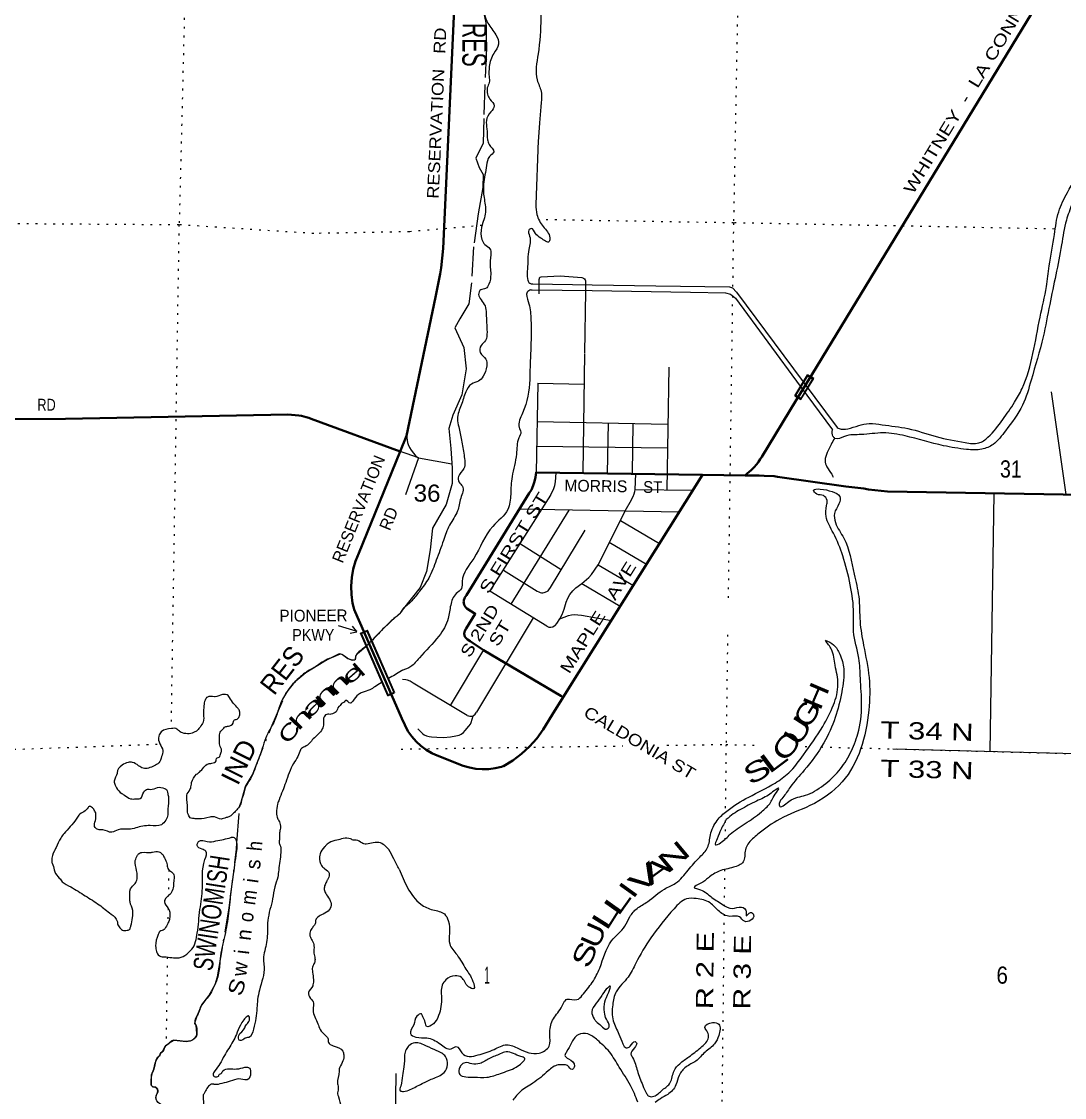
# Model space of a CAD drawing. Header units: feet. Extents: x -493433 to -244333, y 184684 to 373072.
# Drawn here: x -371432 to -360811, y 324487 to 335440 of the extents above; entities that cross this region are included whole.
import ezdxf
from ezdxf.enums import TextEntityAlignment as Align

# ---------------------------------------------------------------- set-up
doc = ezdxf.new("R2010")
doc.units = ezdxf.units.FT
doc.header["$LTSCALE"] = 60
doc.linetypes.add('DOT_DASHED', pattern=[7.7, 5, -1.2, 0.3, -1.2])
doc.linetypes.add('DOTTED', pattern=[1.5, 0.3, -1.2])
for name, color, linetype, lineweight in [('26', 7, 'Continuous', 40), ('27', 7, 'Continuous', 13), ('29', 7, 'Continuous', 25), ('39', 7, 'Continuous', 13), ('4', 7, 'Continuous', 13), ('41', 7, 'Continuous', 13), ('44', 7, 'DOT_DASHED', 13), ('6', 7, 'DOTTED', 25), ('61', 7, 'Continuous', 13), ('7', 7, 'DOTTED', 13)]:
    doc.layers.add(name, color=color, linetype=linetype, lineweight=lineweight)

msp = doc.modelspace()

# ---------------------------------------------------------------- linework, layer by layer
at = {"layer": '26'}
for p, q in [((-367577.75, 331063.73), (-367513.45, 331221.91)), ((-364062.9, 330820.04), (-364497.25, 330826.35)), ((-367560.96, 328343.86), (-367946.24, 329229.67))]:
    msp.add_line(p, q, dxfattribs=at)
at = {"layer": '26', "lineweight": 13}
msp.add_line((-367947.29, 329229.21), (-367946.24, 329229.67), dxfattribs=at)
at = {"layer": '26'}
for points in [[(-363526.9, 331611.9), (-363381.09, 331851.52), (-360749, 336177.13), (-360722.04, 336222.6), (-360623.45, 336416.57), (-360545.68, 336619.78), (-360478, 336837.95), (-360449.27, 336929.66), (-360416.27, 337029.75), (-360372.99, 337125.85), (-360319.91, 337216.89), (-360301.36, 337244.19), (-360133.88, 337493.2), (-360091.84, 337574.11), (-360058.49, 337658.97), (-360034.2, 337746.85), (-360019.22, 337836.79), (-360013.72, 337927.8), (-360013.7, 337932.02), (-359996, 338649.95), (-359968.82, 341329.88)], [(-367513.45, 331221.91), (-367215, 332633.95), (-367170, 332870.95), (-367158.37, 332932.02), (-367136.97, 333129.54), (-367013.65, 335864.84), (-367013.9, 335980.85), (-367026.28, 336096.2), (-367050.64, 336209.62), (-367086.73, 336319.87), (-367123.39, 336404.19), (-367418.94, 336947.23)], [(-364062.9, 330820.04), (-364038, 330841.83), (-364024.07, 330854.01), (-363999.14, 330875.83), (-363974.71, 330900.89), (-363943.88, 330935.47), (-363927.12, 330958.77), (-363909.09, 330983.84), (-363893.9, 331008.77), (-363543.27, 331584.99), (-363526.9, 331611.9)], [(-367577.75, 331063.73), (-368482.8, 331396.92), (-368507.68, 331406.08), (-368532.8, 331413.17), (-368556.54, 331419.88), (-368581.71, 331426.99), (-368606.54, 331429.2), (-368721.82, 331439.44), (-370985.45, 331395.82), (-371778.73, 331390.57)], [(-367946.24, 329229.67), (-368033.89, 329431.2), (-368044.75, 329456.19), (-368050.71, 329481.2), (-368060.09, 329520.56), (-368072.3, 329606.26), (-368075.48, 329692.76), (-368069.61, 329779.12), (-368054.73, 329864.4), (-368031.03, 329947.65), (-367998.75, 330027.97), (-367577.75, 331063.73)], [(-365915.07, 328561.24), (-365939.29, 328575.58), (-366727, 329041.95), (-366864.47, 329131.9), (-366889.39, 329148.34), (-366913.88, 329173.4), (-366914.67, 329174.68), (-366917.94, 329181.43), (-366920.48, 329188.48), (-366922.28, 329195.75), (-366923.3, 329203.18), (-366923.54, 329210.67), (-366923.45, 329211.94), (-366917.99, 329236.9), (-366902.74, 329261.94), (-366812, 329410.95), (-366897.06, 329465.42), (-366903.62, 329470.9), (-366909.57, 329477.03), (-366914.85, 329483.74), (-366919.4, 329490.98), (-366923.16, 329498.64), (-366926.11, 329506.66), (-366928.2, 329514.95), (-366929.41, 329523.41), (-366929.73, 329531.94), (-366929.16, 329540.47), (-366927.7, 329548.89), (-366927.23, 329550.55), (-366916.32, 329575.61), (-366900.92, 329600.55), (-366260.95, 330637.3), (-366240.39, 330673.99), (-366222.35, 330715.52), (-366208.74, 330758.7), (-366199.73, 330803.07), (-366192, 330850.95), (-364497.25, 330826.35)], [(-365915.07, 328561.24), (-364514.47, 330798.84), (-364497.25, 330826.35)], [(-356275.34, 330643.49), (-356344.08, 330591.56), (-356423.92, 330559.19), (-356509.42, 330548.58), (-358834, 330590.95), (-362613.08, 330657.4), (-362806.55, 330676.65), (-362856, 330684.95), (-363038, 330706.95), (-363733.86, 330805.97), (-363769.29, 330810.65), (-363869.96, 330816.74), (-363919, 330817.95), (-364062.9, 330820.04)], [(-367560.96, 328343.86), (-367497.15, 328216.37), (-367458.54, 328161.79), (-367414.44, 328111.55), (-367365.33, 328066.19), (-367311.74, 328026.21), (-367254.27, 327992.06), (-367216.99, 327973.98), (-366934.27, 327863.31), (-366871.07, 327844.83), (-366806.29, 327833.05), (-366740.63, 327828.11), (-366674.82, 327830.06), (-366609.57, 327838.88), (-366545.59, 327854.47), (-366527.66, 327860.14), (-366525.07, 327861.49), (-366429.52, 327917.88), (-366340.39, 327983.94), (-366258.65, 328058.96), (-366185.2, 328142.11), (-366120.85, 328232.48), (-366027.66, 328381.36), (-365915.07, 328561.24)]]:
    msp.add_lwpolyline(points, dxfattribs=at)
at = {"layer": '27'}
for p, q in [((-368014.9, 329230.53), (-368205.19, 329287.22)), ((-368016.74, 329231.9), (-368061.08, 329285.18)), ((-368086.36, 329212.61), (-368016.04, 329228.24))]:
    msp.add_line(p, q, dxfattribs=at)
at = {"layer": '29'}
for p, q in [((-366161, 332668.95), (-366161, 332814.95)), ((-365698.47, 332059.93), (-365715, 330847.95)), ((-364841, 331921.95), (-364861, 330673.95)), ((-366176, 331759.95), (-366192, 330850.95)), ((-366174, 331757.72), (-365704, 331747.95)), ((-360948, 331668.95), (-360796.99, 330626.95)), ((-366182, 331367.82), (-364853, 331342.95)), ((-365458, 331353.95), (-365467, 330839.95)), ((-365208, 331347.95), (-365215, 330838.95)), ((-366188, 331116.95), (-364854, 331100.95)), ((-367516.44, 331041.16), (-367577.75, 331063.73)), ((-367390, 330999.95), (-367516.44, 331041.16)), ((-367390, 330999.95), (-367523.38, 330620.45)), ((-365182, 330676.95), (-365175.88, 330834.14)), ((-365182, 330676.95), (-364595.01, 330668.96)), ((-366044.5, 330618.63), (-366663.21, 329643.08)), ((-361530.06, 330637.01), (-361570.88, 328007.95)), ((-366444.68, 329507.98), (-365854, 330466.95)), ((-364737.98, 330444.2), (-366361, 330475.95)), ((-365333, 330361.95), (-364936, 330124.95)), ((-365446.52, 330139.07), (-365068, 329914.95)), ((-366352.56, 330122.55), (-365935.06, 329861.86)), ((-366525.57, 329855.04), (-366180.08, 329639.62)), ((-365560, 329907.95), (-365201, 329699.95)), ((-365725.18, 329720.65), (-365334.79, 329487.62)), ((-366081.34, 329283.4), (-366661.64, 329641.91)), ((-366223.56, 329368.69), (-366797.3, 328409.53)), ((-366728, 329042.95), (-367066.86, 328478.86)), ((-366892.74, 328375.39), (-367442.29, 328705.13)), ((-360227, 327972.95), (-362558, 328033.95))]:
    msp.add_line(p, q, dxfattribs=at)
for points in [[(-366161, 332814.95), (-366159.02, 332824.08), (-366155.98, 332832.08), (-366149.08, 332838.45), (-366140.02, 332842.33)], [(-366140.02, 332842.33), (-365946, 332850.95), (-365724.93, 332833.42)], [(-365724.93, 332833.42), (-365710.29, 332827.95), (-365699.51, 332819.92), (-365692.06, 332809.7), (-365688.4, 332798.94)], [(-365688.4, 332798.94), (-365689.87, 332690.91), (-365698.38, 332066.97)], [(-367512.69, 331225.5), (-367502.71, 331156.21), (-367495.84, 331134.35)], [(-367495.84, 331134.35), (-367481.71, 331103.13), (-367464.03, 331075.49), (-367416.45, 331015.48), (-367390, 330999.95), (-367050, 330937.95)], [(-366044.5, 330618.63), (-366026.94, 330649.47), (-366012.57, 330684.86), (-366001.52, 330718.03), (-365993.78, 330754.52), (-365987.15, 330846.31)], [(-365223.18, 330568.49), (-365204.9, 330603.85), (-365193.57, 330631.78), (-365186.66, 330655.27), (-365182, 330676.95)], [(-365223.18, 330568.49), (-365287, 330454.95), (-365560, 329907.95)], [(-366062, 329653.95), (-366047, 329677.95), (-365694, 330260.95)], [(-365725.18, 329720.65), (-365655.54, 329780.85), (-365626.81, 329810.71), (-365560, 329907.95)], [(-365952, 329359.95), (-365927.45, 329403.75), (-365906.44, 329456.83), (-365885.44, 329528.71), (-365868.86, 329569.63), (-365847.86, 329607.23), (-365818.02, 329644.83), (-365787.07, 329674.69), (-365725.18, 329720.65)], [(-366180.08, 329639.62), (-366165.64, 329633.21), (-366150.72, 329627.69), (-366136.35, 329625.47), (-366123.09, 329625.47), (-366109.27, 329627.69), (-366082.19, 329638.74), (-366070.03, 329645.93), (-366062, 329653.95)], [(-365952, 329359.95), (-365863.34, 329394.9), (-365832.39, 329401.54), (-365801.44, 329403.75), (-365768.28, 329401.54), (-365730.7, 329396.01), (-365425.64, 329344.03)], [(-366081.34, 329283.4), (-366062.29, 329275.47), (-366042.4, 329274.37), (-366021.4, 329278.79), (-366007.03, 329287.64), (-365997.08, 329293.16), (-365981.6, 329311.96), (-365952, 329359.95)], [(-367442.29, 328705.13), (-367475.11, 328723.94), (-367500.54, 328733.89), (-367518.22, 328737.21), (-367554.14, 328740.53)], [(-366833.49, 328370.63), (-366813.32, 328390.25), (-366797.3, 328409.53)], [(-367397, 328240.95), (-367345.25, 328188.16), (-367331.7, 328177.94), (-367308.49, 328167.98), (-367280.3, 328160.24), (-367256.82, 328157.19), (-367202.93, 328153.61), (-367134.13, 328152.77), (-367065.32, 328157.48), (-367008.13, 328167.15), (-366976.63, 328175.99), (-366955.08, 328187.05), (-366932.97, 328202.53), (-366914.18, 328222.44), (-366876.6, 328266.12), (-366860.02, 328288.24), (-366852.28, 328305.38), (-366833.49, 328370.63)], [(-366892.74, 328375.39), (-366878.53, 328370.9), (-366860.02, 328368.42)], [(-366892.74, 328375.39), (-366865.27, 328369.24), (-366845.37, 328368.69), (-366833.49, 328370.63)]]:
    msp.add_lwpolyline(points, dxfattribs=at)
at = {"layer": '39'}
for p, q in [((-366170.66, 334228.17), (-366195.78, 333577.06)), ((-366223.88, 332769.4), (-365622.62, 332758.17)), ((-365622.62, 332758.17), (-364971.98, 332749.23)), ((-366247, 332709.95), (-366230.41, 332709.7)), ((-366230.41, 332709.7), (-365621.57, 332700.49)), ((-365621.57, 332700.49), (-364618.99, 332685.33)), ((-363473.56, 331773.53), (-363127, 331307.95)), ((-363501.57, 331729), (-363174, 331283.95)), ((-363174.66, 330658.9), (-363175, 330657.95))]:
    msp.add_line(p, q, dxfattribs=at)
for points in [[(-364971.97, 332749.23), (-364224, 332738.95), (-364192, 332729.95), (-364152, 332684.95), (-363473.56, 331773.53)], [(-364618.99, 332685.33), (-364263, 332679.95), (-364213, 332665.95), (-364195.45, 332652.11)], [(-364195.45, 332652.11), (-364161, 332624.95), (-363501.57, 331729)]]:
    msp.add_lwpolyline(points, dxfattribs=at)
for points in [[(-367237.18, 347961.73), (-367065, 347733.95), (-366907, 347478.95), (-366831, 347188.95), (-366805, 346775.95), (-366748, 346567.95), (-366675, 346337.95), (-366629, 346110.95), (-366547, 345812.95), (-366518, 345676.95), (-366484, 345601.95), (-366491, 345472.95), (-366460, 345322.95), (-366407, 345208.95), (-366400, 345099.95), (-366415, 344961.95), (-366449, 344844.95), (-366452, 344711.95), (-366525, 344491.95), (-366734, 344000.95), (-366747, 343929.95), (-366865, 343772.95), (-367004, 343434.95), (-367090, 343093.95), (-367129, 342788.95), (-367111, 342614.95), (-367062, 342444.95), (-367092, 342252.95), (-367069, 342061.95), (-367012, 341913.95), (-367040, 341733.95), (-367003, 341559.95), (-367036, 341357.95), (-367040, 341157.95), (-367026, 340892.95), (-366998, 340671.95), (-366891, 340389.95), (-366703, 339944.95), (-366478, 339380.95), (-366378, 339019.95), (-366255, 338568.95), (-366144, 338278.95), (-366080, 338000.95), (-366034, 337701.95), (-365998, 337466.95), (-365946, 337396.95), (-365876, 337379.95), (-365815, 337343.95), (-365822, 337288.95), (-365930, 337236.95), (-366031, 337199.95), (-366072, 337127.95), (-366055, 336969.95), (-366035, 336776.95), (-365989, 336681.95), (-365979, 336533.95), (-366007, 336341.95), (-366053, 336168.95), (-366101, 335960.95), (-366086, 335891.95), (-365999, 335892.95), (-365891, 335936.95), (-365784, 335959.95), (-365748, 335928.95), (-365797, 335884.95), (-365851, 335864.95), (-365783, 335831.95), (-365710, 335863.95), (-365643, 335868.95), (-365700, 335794.95), (-365808, 335759.95), (-365907, 335762.95), (-365983, 335807.95), (-366068, 335802.95), (-366128, 335689.95), (-366144, 335475.95), (-366172, 335109.95), (-366181, 334844.95), (-366141, 334728.95), (-366143, 334583.95), (-366156, 334417.95), (-366170.66, 334228.17)], [(-367368.06, 340115.55), (-367270, 339840.95), (-367204, 339540.95), (-367179, 339421.95), (-367134, 339333.95), (-367129, 339194.95), (-367056, 339011.95), (-367005, 338772.95), (-366942, 338605.95), (-366871, 338481.95), (-366885, 338409.95), (-366854, 338348.95), (-366818, 338260.95), (-366805, 338147.95), (-366766, 337930.95), (-366763, 337839.95), (-366710, 337695.95), (-366668, 337476.95), (-366648, 337179.95), (-366599, 337029.95), (-366586, 336852.95), (-366644, 336711.95), (-366684, 336570.95), (-366658, 336394.95), (-366671, 336305.95), (-366693, 336239.95), (-366642, 336129.95), (-366649, 336046.95), (-366700, 335915.95), (-366724, 335768.95), (-366734, 335606.95), (-366683, 335423.95), (-366601, 335303.95), (-366574, 335210.95), (-366623, 335115.95), (-366669, 334980.95), (-366670, 334877.95), (-366670, 334819.95), (-366689, 334764.95), (-366686, 334701.95), (-366662, 334649.95), (-366618, 334581.95), (-366653, 334519.95), (-366698, 334433.95), (-366693, 334346.95), (-366686, 334236.95), (-366670, 334188.95), (-366624, 334114.95), (-366667, 334064.95), (-366696, 333975.95), (-366727, 333784.95), (-366722, 333648.95), (-366707, 333498.95), (-366747, 333345.95), (-366744, 333219.95), (-366714, 333169.95), (-366664, 333126.95), (-366659, 333010.95), (-366654, 332867.95), (-366673, 332764.95), (-366706, 332722.95), (-366755, 332708.95), (-366778, 332662.95), (-366752, 332605.95), (-366712, 332544.95), (-366701, 332467.95), (-366692, 332278.95), (-366707, 332192.95), (-366752, 332141.95), (-366761, 332069.95), (-366705, 332003.95), (-366695, 331933.95), (-366731, 331828.95), (-366778, 331778.95), (-366851, 331748.95), (-366908, 331668.95), (-366954, 331533.95), (-366994, 331395.95), (-366980, 331314.95), (-366951, 331177.95), (-366926, 331025.95), (-366928, 330889.95), (-366983, 330807.95), (-366978, 330752.95), (-366942, 330709.95), (-366959, 330588.95), (-366992, 330457.95), (-367073, 330312.95), (-367135, 330157.95), (-367208, 329955.95), (-367286, 329774.95), (-367378, 329640.95), (-367458, 329543.95), (-367542.44, 329466.79)], [(-363127, 331307.95), (-363105, 331295.95), (-363018, 331294.95), (-362799, 331348.95), (-362668, 331335.95), (-362405, 331296.95), (-362117, 331214.95), (-361822, 331153.95), (-361685, 331149.95), (-361591, 331207.95), (-361440, 331388.95), (-361319, 331563.95), (-361243, 331703.95), (-361060, 332430.95), (-360994, 332741.95), (-360966, 332951.95), (-360914, 333272.95), (-360870, 333502.95), (-360781, 333699.95), (-360627, 333959.95), (-360506, 334154.95), (-360425, 334331.95), (-360401, 334565.95), (-360404, 334887.95), (-360410, 335113.95), (-360372, 335267.95), (-360270, 335341.95), (-360063, 335401.95), (-359889, 335395.95), (-359780, 335366.95), (-359702, 335293.95)], [(-359702, 335293.95), (-359829, 335340.95), (-360017, 335352.95), (-360183, 335315.95), (-360300, 335209.95), (-360335, 335090.95), (-360351, 334898.95), (-360333, 334664.95), (-360348, 334389.95), (-360424, 334201.95), (-360603, 333884.95), (-360734, 333583.95), (-360792, 333416.95), (-360841, 333166.95), (-360962, 332558.95), (-361029, 332229.95), (-361151, 331789.95), (-361238, 331533.95), (-361411, 331274.95), (-361539, 331134.95), (-361653, 331086.95), (-361809, 331084.95), (-362043, 331121.95), (-362434, 331221.95), (-362657, 331252.95), (-362881, 331234.95), (-363053, 331215.95), (-363149, 331196.95), (-363169, 331217.95), (-363174, 331283.95)], [(-366195.78, 333577.06), (-366183, 333475.95), (-366120, 333351.95), (-366052, 333237.95), (-366059, 333199.95), (-366143, 333234.95), (-366199, 333283.95), (-366243, 333332.95), (-366266, 333316.95), (-366258, 333255.95), (-366266, 333120.95), (-366280, 332920.95), (-366279, 332820.95), (-366257, 332776.95), (-366223.88, 332769.4)], [(-366247, 332709.95), (-366282, 332683.95), (-366273, 332588.95), (-366245, 332421.95), (-366244.54, 332400)], [(-366244.54, 332399.96), (-366242, 332277.95), (-366252, 331982.95), (-366256.55, 331812.88)], [(-366256.55, 331812.88), (-366257, 331795.95), (-366330, 331454.95), (-366364, 331306.95), (-366348, 331260.95), (-366367, 331201.95), (-366392, 331036.95), (-366437, 330806.95), (-366451, 330626.95), (-366479, 330472.95), (-366634, 330300.95), (-366827, 329974.95), (-366945, 329739.95), (-366953, 329667.95), (-367006, 329615.95), (-367062, 329499.95), (-367088, 329362.95), (-367182, 329183.95), (-367381, 328960.95), (-367469, 328872.95), (-367554.7, 328834.38)], [(-363154, 331195.95), (-363188, 331134.95), (-363227, 331053.95), (-363250, 330971.95), (-363230, 330906.95), (-363182, 330830.95), (-363167.76, 330802.07)], [(-363247, 329142.95), (-363162, 329093.95), (-363099, 328999.95), (-363059, 328851.95), (-363080, 328615.95), (-363145, 328354.95), (-363263, 328095.95), (-363462, 327817.95), (-363605, 327645.95), (-363679, 327540.95), (-363716, 327478.95), (-363714, 327454.95), (-363618, 327499.95), (-363448, 327562.95), (-363265, 327666.95), (-363108, 327812.95), (-362993, 327991.95), (-362916, 328188.95), (-362877, 328485.95), (-362890, 328754.95), (-362905, 328957.95), (-362959, 329230.95), (-362959, 329414.95), (-362993, 329704.95), (-363069, 330000.95), (-363164, 330231.95), (-363239, 330402.95), (-363234, 330511.95), (-363229, 330564.95), (-363267, 330613.95), (-363332, 330628.95), (-363366, 330668.95), (-363299, 330680.95), (-363178, 330654.95), (-363098, 330605.95), (-363108, 330530.95), (-363154, 330432.95), (-363143, 330338.95), (-363059, 330180.95), (-362953, 329813.95), (-362907, 329586.95), (-362893, 329333.95), (-362857, 329088.95), (-362801, 328760.95), (-362805, 328430.95), (-362887, 328032.95), (-363074, 327700.95), (-363404, 327457.95), (-363711, 327320.95), (-363935, 327165.95), (-364035, 327065.95), (-364060, 327008.95), (-364083, 326885.95), (-364183, 326829.95), (-364327, 326790.95), (-364437, 326723.95), (-364520, 326663.95), (-364581, 326625.95), (-364519, 326600.95), (-364414, 326532.95), (-364298, 326454.95), (-364193, 326411.95), (-364102, 326424.95), (-364052, 326375.95), (-364052, 326335.95), (-364009, 326369.95), (-363977, 326344.95), (-364006, 326290.95), (-364071, 326280.95), (-364121, 326325.95), (-364218, 326330.95), (-364325, 326378.95), (-364421, 326468.95), (-364562, 326511.95), (-364659, 326508.95), (-364787, 326408.95), (-365023, 326111.95), (-365177, 325852.95), (-365255, 325711.95), (-365376, 325563.95), (-365412, 325428.95), (-365407, 325268.95), (-365348, 325130.95), (-365308, 325032.95), (-365276, 324991.95), (-365233, 325009.95), (-365184, 325055.95), (-365170, 325043.95), (-365191, 324991.95), (-365226, 324928.95), (-365210, 324894.95), (-365161, 324758.95), (-365106, 324609.95), (-365068, 324528.95), (-365042, 324498.95), (-364994, 324499.95), (-364906, 324565.95)], [(-367542.44, 329466.79), (-367550.71, 329452.7), (-367568.39, 329425.91), (-367588.29, 329403.44), (-367625.52, 329374.34), (-367735.63, 329272.86), (-367859.22, 329142.63)], [(-367925.69, 329078.11), (-368016.49, 329001.18), (-368031.49, 328973.39), (-368034.38, 328945.23), (-368074.82, 328942.47), (-368114.71, 328957.85), (-368190.01, 329002.61), (-368245.26, 328978.12), (-368298.43, 328955.58), (-368436.19, 328873.14), (-368450.62, 328863.5), (-368501.9, 328836.87), (-368592.73, 328771.11), (-368707.49, 328649.59), (-368734.96, 328610.09), (-368805.99, 328467.02), (-368846.04, 328347.18), (-368884.9, 328265.66), (-368945.03, 328148.47), (-368980.74, 328038.58), (-369044.7, 327862.99), (-369077.64, 327777.24), (-369130.98, 327684.06), (-369145.78, 327662.33), (-369175.24, 327558.31), (-369181.73, 327544.38), (-369199.99, 327476.34), (-369223.41, 327436.7), (-369256.4, 327397.43)], [(-367586.05, 326810.08), (-367500, 326621.95), (-367366, 326454.95), (-367243, 326396.95), (-367126, 326354.95), (-367086, 326287.95), (-367075, 326154.95), (-367072, 326049.95), (-366997, 325937.95), (-366907, 325794.95), (-366835, 325668.95), (-366826, 325595.95), (-366880, 325614.95), (-366952, 325708.95), (-367015, 325726.95), (-367112, 325683.95), (-367147, 325631.95), (-367155, 325483.95), (-367193, 325301.95), (-367238, 325237.95), (-367307, 325209.95), (-367321, 325250.95), (-367346, 325307.95), (-367360, 325337.95), (-367405, 325314.95), (-367438, 325225.95), (-367471, 325136.95), (-367417, 325101.95), (-367304, 325092.95), (-367169, 325032.95), (-367056, 324982.95), (-367005, 325004.95), (-366949, 324941.95), (-366873, 324904.95), (-366782, 324919.95), (-366619, 324976.95), (-366491, 325023.95), (-366370, 324984.95), (-366162, 324937.95), (-366059, 325009.95), (-366053, 325132.95), (-366024, 325272.95), (-365938, 325400.95), (-365874, 325487.95), (-365777, 325482.95), (-365722, 325526.95), (-365620, 325658.95), (-365544, 325803.95), (-365424, 326081.95), (-365289, 326229.95), (-365237, 326326.95), (-365164, 326410.95), (-365058, 326478.95), (-364885, 326608.95), (-364771, 326667.95), (-364644, 326801.95), (-364524, 326934.95), (-364446, 327030.95), (-364416, 327159.95), (-364348, 327306.95), (-364250, 327402.95), (-364026, 327544.95), (-363758, 327687.95), (-363618, 327791.95), (-363470, 327973.95), (-363273, 328263.95), (-363164, 328482.95), (-363118, 328692.95), (-363146, 328886.95), (-363185, 329048.95), (-363247, 329138.95)], [(-367552.84, 328835.59), (-367563.75, 328828.61), (-367694.98, 328753.56)], [(-367771.23, 328706.64), (-367833.09, 328668.41), (-367886.58, 328635.79), (-367962.05, 328609.91), (-368001.04, 328588.94), (-368059.68, 328520.15), (-368082.49, 328500.69), (-368134.08, 328528.55), (-368146.75, 328510.79), (-368173.4, 328497.5), (-368188.2, 328475.77), (-368200.6, 328466.07), (-368228.44, 328414.47), (-368277.64, 328389.78), (-368283.75, 328387.96), (-368324.14, 328387.21), (-368355.63, 328347.84), (-368355.37, 328291.32), (-368369.09, 328239.27), (-368461.06, 328137.23), (-368546.19, 328058.12), (-368589.73, 328028.77), (-368591.07, 328025.44)], [(-369256.4, 327397.43), (-369273.61, 327379.76), (-369312.92, 327348.71), (-369347.63, 327335.67), (-369400.55, 327321.2), (-369468.47, 327343.53), (-369514.96, 327340.96), (-369628.55, 327322.34), (-369674.85, 327325.82), (-369705.03, 327328.79), (-369732.2, 327363.96), (-369742.61, 327418.78), (-369742.36, 327426.84), (-369748.55, 327552.18), (-369743.71, 327578.27), (-369709.64, 327635.72), (-369704.73, 327663.82), (-369699.82, 327691.92), (-369648.75, 327777.1), (-369619.77, 327800.41), (-369528.38, 327884.31), (-369493.91, 327889.28), (-369450.76, 327914.15), (-369446.04, 327936.21), (-369413.04, 327959.38), (-369406.23, 327983.39), (-369395.03, 328019.37), (-369413.56, 328072.43), (-369414.64, 328102.74), (-369414.39, 328110.81), (-369416.73, 328165.37), (-369401, 328217.36), (-369386.38, 328233.04), (-369357.28, 328260.38), (-369324.77, 328267.43), (-369277.4, 328298.23), (-369268.46, 328326.2), (-369237.78, 328339.36), (-369216.7, 328433.56), (-369226.4, 328445.97), (-369313.75, 328557.72), (-369327.24, 328578.33), (-369385.45, 328588.24), (-369460.8, 328566.4), (-369466.84, 328566.59), (-369539.61, 328562.84), (-369562.72, 328533.29), (-369574.62, 328475.13), (-369579.33, 328388.49), (-369581.83, 328307.83), (-369613.63, 328258.38), (-369638.83, 328226.88), (-369665.59, 328209.56), (-369724.76, 328189.22), (-369742.9, 328189.8), (-369807.03, 328203.94), (-369840.56, 328229.21), (-369850.39, 328237.6), (-369904.7, 328243.34), (-370008.64, 328210.29), (-370034.28, 328164.68), (-370024.56, 328087.68), (-369992.41, 328018.04), (-370006.38, 327957.93)], [(-370006.38, 327957.93), (-370034.65, 327892.21), (-370081.96, 327863.43), (-370193.72, 327838.7), (-370239.34, 327864.36), (-370302.85, 327898.66), (-370345.25, 327897.98), (-370408.69, 327869.71), (-370459.52, 327792.6), (-370459.7, 327786.55), (-370488.35, 327708.74), (-370477.57, 327666.01), (-370464.28, 327639.35), (-370411.59, 327581.17), (-370383.87, 327564.15), (-370322.43, 327527.91), (-370265.98, 327526.12), (-370223.45, 327530.84), (-370187.12, 327596.29), (-370147.87, 327625.33), (-370117.69, 327622.36), (-370048.47, 327642.38), (-369976.07, 327634.04), (-369956.29, 327621.31), (-369944.94, 327596.73), (-369943.3, 327584.57), (-369934.66, 327537.87), (-369942.19, 327425.08), (-369942.05, 327364.53), (-369963.91, 327310.73), (-370007.74, 327263.67), (-370123.04, 327255.19), (-370269.07, 327231.55), (-370340.13, 327217.64), (-370449.24, 327213.01), (-370512.62, 327186.75), (-370602.65, 327211.8), (-370630.88, 327212.68), (-370668.93, 327221.97), (-370690.1, 327254.92), (-370675.89, 327323.1), (-370675.44, 327337.21), (-370674.32, 327373.51), (-370691.28, 327412.39), (-370718.56, 327443.53), (-370744.58, 327450.4), (-370753.02, 327438.56), (-370848.26, 327360.83), (-370875.72, 327321.33), (-370999.36, 327173.86), (-371033.06, 327128.49), (-371080.47, 327031.09), (-371097.67, 326997.32), (-371124.99, 326897.27), (-371115.97, 326862.67), (-371112.12, 326856.5), (-371094.16, 326785.28), (-371047.71, 326721.26), (-371016.58, 326683.94), (-370931.45, 326630.8), (-370782.94, 326539.32), (-370640.47, 326448.04), (-370520.31, 326353.43), (-370457.92, 326282.83), (-370450.99, 326246.29), (-370437.56, 326223.66), (-370404.29, 326190.33), (-370355.91, 326188.79), (-370327.17, 326204.04), (-370322.58, 326222.06), (-370318.17, 326234.02), (-370301.43, 326318.26), (-370299.18, 326390.85), (-370326.74, 326478.52), (-370327.5, 326518.9), (-370322.67, 326609.57), (-370276.5, 326666.65), (-370263.78, 326686.43), (-370253.96, 326742.63), (-370260.34, 326797.33), (-370273.34, 326898.66), (-370249.41, 326954.42), (-370240.97, 326966.26), (-370206.2, 326981.3), (-370111.32, 326982.35), (-370099.15, 326983.98), (-370032.45, 326987.93), (-370002.76, 326968.83), (-369975.85, 326925.6), (-369951.39, 326868.31), (-369942.81, 326819.6), (-369927.32, 326798.93), (-369885.98, 326765.34), (-369876.64, 326740.82), (-369882.24, 326690.54), (-369888.4, 326622.11), (-369910.44, 326562.25)], [(-368591.07, 328025.44), (-368617.96, 327958.51), (-368662.55, 327887.26), (-368741.2, 327693.96), (-368809.2, 327518.49), (-368824.68, 327474.58), (-368835.56, 327384.1), (-368825.16, 327329.27), (-368806.06, 327294.36), (-368795.78, 327235.51), (-368796.03, 327227.44), (-368805.53, 327181.31), (-368805.77, 327108.66), (-368808.79, 327076.47), (-368795.67, 327043.76), (-368791.57, 326981.06), (-368813.21, 326804.14), (-368823.58, 326729.78), (-368852.93, 326629.79), (-368874.82, 326509.38), (-368924.04, 326288.93), (-368926.92, 326196.18), (-368944.4, 326023.15), (-368965.17, 325939.04), (-368965.84, 325852.27), (-368962.81, 325819.88), (-369008.56, 325581.15), (-369027.76, 325482.86), (-369034.36, 325400.32), (-369045.74, 325293.71), (-369069.34, 325183.45), (-369118.4, 325098.2), (-369142.71, 325094.94), (-369193.99, 325068.3), (-369214.15, 325068.94), (-369223.61, 325089.42), (-369220.71, 325117.58), (-369157.73, 325196.32), (-369153.26, 325210.31), (-369123.79, 325249.75), (-369112.02, 325303.87), (-369121.66, 325318.31), (-369133.94, 325312.64), (-369169.34, 325277.42), (-369203.35, 325221.98), (-369244.6, 325128.43), (-369279.1, 325056.85), (-369366.27, 324914.3), (-369411.23, 324830.94), (-369463.94, 324757.93), (-369479.31, 324718.05), (-369469.73, 324701.6), (-369451.71, 324696.99), (-369423.11, 324708.2), (-369420.72, 324720.23), (-369391.94, 324737.5), (-369389.73, 324743.48), (-369381.23, 324757.34), (-369241.37, 324777.14), (-369158.08, 324794.69), (-369121.79, 324793.55), (-369111.97, 324785.17), (-369099.42, 324734.32), (-369127.63, 324670.62), (-369139.85, 324666.97), (-369218.29, 324675.5), (-369305.79, 324652.02), (-369391.21, 324630.5), (-369470.21, 324620.88), (-369478.22, 324623.16), (-369508.65, 324618.06), (-369544.16, 324578.82), (-369571.94, 324529.23), (-369580.81, 324512.81)], [(-364255, 327315.95), (-364184, 327373.95), (-364111, 327417.95), (-363948, 327503.95), (-363812, 327574.95), (-363749, 327622.95), (-363722, 327634.95), (-363745, 327592.95), (-363813, 327477.95), (-363898, 327393.95), (-364063, 327275.95), (-364216, 327165.95), (-364314, 327079.95), (-364365, 327058.95), (-364348, 327120.95), (-364311, 327211.95), (-364255, 327315.95)], [(-369910.44, 326562.25), (-369975.56, 326479.55), (-369937.38, 326409.72), (-369929.69, 326397.36), (-369921.23, 326344.61), (-369926.71, 326298.37), (-369942.06, 326258.49), (-369973.99, 326205.01), (-369988.54, 326191.34), (-370012.99, 326184.03), (-370040.39, 326146.55), (-370066.19, 326030.3), (-370063.1, 325999.92), (-370048.46, 325951.03), (-370001.02, 325919.26), (-369976.83, 325918.49), (-369827.77, 325909.75), (-369749.97, 325945.64), (-369704.18, 325990.61), (-369697.94, 325996.48), (-369659.22, 326073.97), (-369642.41, 326160.22), (-369614.74, 326401.55), (-369589.91, 326616.73), (-369564.64, 326910.6), (-369553.95, 326995.03), (-369593.71, 327014.45), (-369642.98, 327052.34), (-369617.28, 327099.97), (-369599.02, 327103.43), (-369540.87, 327091.5), (-369451.84, 327098.78), (-369299.39, 327134.34), (-369293.28, 327136.16), (-369259.25, 327127.02), (-369251.28, 327118.04)], [(-369251.28, 327118.04), (-369245.9, 327102.38), (-369240.14, 327027.51), (-369245.55, 326983.28), (-369279.65, 326730.05), (-369305.88, 326535.1), (-369331.16, 326305.81), (-369374.45, 326081.13), (-369402.52, 325956.88), (-369413.97, 325848.25), (-369438.82, 325697.66), (-369475.97, 325606), (-369520.88, 325524.66), (-369604.95, 325416.31), (-369629.2, 325350.46), (-369637.82, 325332.57), (-369666.72, 325246.71), (-369653.48, 325218.02), (-369646.99, 325167.36), (-369650.69, 325112.99), (-369679.98, 325079.6), (-369702.6, 325066.18), (-369761.36, 325057.95), (-369880.16, 325071.01)], [(-367586.05, 326810.08), (-367641.28, 326916.49), (-367692.83, 327010.96), (-367724.09, 327044.25), (-367775.51, 327078.16), (-367850.1, 327080.52), (-367921.16, 327066.61), (-367967.22, 327078.16), (-368022.85, 327106.15), (-368045.09, 327104.83), (-368082.96, 327120.16), (-368155.54, 327122.45), (-368222.63, 327106.41), (-368300.11, 327080.6), (-368337.47, 327047.46), (-368345.85, 327037.63), (-368392.39, 326968.47), (-368397.36, 326938.35), (-368377.94, 326848.93), (-368342.65, 326815.52), (-368299.68, 326769.76), (-368309.36, 326717.59), (-368322.28, 326691.76), (-368341.67, 326652.01), (-368349.16, 326605.82), (-368334.28, 326564.98), (-368277.5, 326444.11), (-368309.61, 326384.57), (-368377.39, 326346.34), (-368424.89, 326311.52), (-368440.01, 326279.7), (-368438.49, 326263.51), (-368455.49, 326235.79), (-368463.93, 326223.95), (-368489.31, 326186.39), (-368495.03, 326132.08), (-368472.28, 326084.94), (-368453.75, 326031.88), (-368454.11, 325955.2), (-368443.64, 325902.39), (-368449.05, 325858.16), (-368468.58, 325814.38), (-368468.19, 325761.89), (-368460.42, 325686.96), (-368464.12, 325632.59), (-368466.39, 325624.58), (-368510.92, 325555.34), (-368488.54, 325496.11), (-368463.34, 325463.02), (-368461.99, 325376.2), (-368445.97, 325307.07), (-368413.83, 325237.43), (-368391.39, 325180.21), (-368330.96, 325111.69), (-368313.44, 325090.96), (-368306.7, 325048.36), (-368257.36, 325012.49), (-368160.13, 324958.97), (-368151.18, 324922.36), (-368150.11, 324892.04), (-368198.59, 324760.37), (-368198.78, 324754.32), (-368212.8, 324627.61), (-368206.37, 324574.94), (-368214.03, 324522.7), (-368204.77, 324496.18), (-368201.47, 324489.81)], [(-365601, 325288.95), (-365625, 325357.95), (-365579, 325447.95), (-365524, 325524.95), (-365477, 325588.95), (-365438, 325620.95), (-365451, 325559.95), (-365492, 325461.95), (-365495, 325354.95), (-365476, 325283.95), (-365448, 325207.95), (-365475, 325181.95), (-365531, 325216.95), (-365581, 325259.95), (-365601, 325288.95)], [(-364906, 324565.95), (-364826, 324637.95), (-364787, 324758.95), (-364729, 324830.95), (-364636, 324900.95), (-364516, 324994.95), (-364436, 325098.95), (-364445, 325151.95), (-364473, 325200.95), (-364396, 325250.95), (-364331, 325231.95), (-364332, 325118.95), (-364374, 325033.95), (-364472, 324947.95), (-364565, 324857.95), (-364665, 324797.95), (-364735, 324711.95), (-364768, 324614.95), (-364852, 324516.95), (-364925, 324474.95), (-364980, 324436.95)], [(-365156, 324439.95), (-365231, 324609.95), (-365345, 324794.95), (-365446, 324951.95), (-365567, 325069.95), (-365665, 325133.95), (-365764, 325124.95), (-365834, 325037.95), (-365881, 324951.95), (-365898, 324915.95), (-365862, 324880.95), (-365802, 324806.95), (-365826, 324770.95), (-365872, 324811.95), (-365915, 324818.95), (-365967, 324818.95), (-366069, 324756.95), (-366224, 324633.95), (-366352, 324547.95), (-366428, 324460.95)], [(-369925.41, 325045.79), (-369929.45, 325039.03), (-369964.54, 325013.9), (-370005.03, 324944.55), (-370015.24, 324940.83), (-370028.33, 324908.95), (-370034.5, 324905.1), (-370071.03, 324833.6), (-370084.94, 324775.51), (-370109.18, 324709.67), (-370111.49, 324635.06), (-370110.23, 324610.81), (-370088.55, 324593.98), (-370060.45, 324589.05), (-370043.62, 324546.14), (-370054, 324520.64)], [(-369925.41, 325045.79), (-369916.21, 325053.73), (-369905.05, 325062.76), (-369892.76, 325068.42), (-369880.16, 325071.01)], [(-367532, 324920.95), (-367515, 324975.95), (-367487, 325013.95), (-367428, 325041.95), (-367307, 325009.95), (-367204, 324962.95), (-367113, 324902.95), (-367094, 324821.95), (-367129, 324740.95), (-367247, 324677.95), (-367353, 324627.95), (-367473, 324568.95), (-367544, 324548.95), (-367576, 324555.95), (-367571, 324601.95), (-367554, 324710.95), (-367539, 324797.95), (-367532, 324920.95)], [(-366977, 324779.95), (-366954, 324816.95), (-366916, 324840.95), (-366845, 324829.95), (-366766, 324832.95), (-366667, 324884.95), (-366557, 324929.95), (-366498, 324951.95), (-366423, 324934.95), (-366347, 324903.95), (-366307, 324884.95), (-366333, 324842.95), (-366396, 324794.95), (-366555, 324731.95), (-366693, 324692.95), (-366822, 324693.95), (-366907, 324696.95), (-366970, 324719.95), (-366977, 324779.95)], [(-372466.09, 324560.54), (-372525.48, 324517.74), (-372575.52, 324427.87), (-372596.68, 324373.8), (-372608.33, 324287.31), (-372573.7, 324193.96), (-372526.03, 324152.8), (-372474.36, 324109.57), (-372392.29, 324073.87), (-372356.39, 324051.06), (-372300.28, 324029.93), (-372254.63, 323988.81), (-372194.89, 323945.43), (-372072.23, 323923.14), (-372022.06, 323908.15), (-371972.45, 323862.94), (-371922.5, 323835.86), (-371914.54, 323829.67), (-371868.56, 323806.69), (-371715.58, 323787.91), (-371610.85, 323778.03), (-371484.49, 323737.52), (-371420.17, 323724.31), (-371261.91, 323663.09), (-371122.05, 323588.07), (-371062.59, 323528.57), (-370974.91, 323468.57), (-370920.79, 323449.49), (-370864.47, 323440.44), (-370741.56, 323432.26), (-370699.57, 323411.37), (-370679.77, 323390.86), (-370673.86, 323382.7), (-370659.96, 323370.36), (-370640.78, 323315.58), (-370603.27, 323270.58), (-370459.45, 323191.46), (-370421.64, 323162.58), (-370375.58, 323143.63), (-370347.39, 323141.12), (-370296.56, 323162.42), (-370221.06, 323209.5), (-370131.64, 323246.25), (-370024.56, 323254.47), (-369942.17, 323236.91), (-369928.06, 323236.67), (-369922.04, 323234.55), (-369905.58, 323252.4), (-369894.66, 323298.59), (-369867.75, 323336.43), (-369816.48, 323381.91), (-369793.6, 323419.83), (-369788.55, 323476.19), (-369813.16, 323565.34), (-369798.02, 323621.53), (-369783.47, 323645.47), (-369759.06, 323768.04), (-369731.96, 323815.96), (-369713.52, 323831.76), (-369705.91, 323918.34), (-369736.78, 323995.49), (-369742.43, 324017.77), (-369775.29, 324096.97), (-369841.89, 324207.01), (-369871.38, 324249.87), (-369916.96, 324295.01), (-369966.11, 324366.43), (-369989.76, 324397.09), (-370053.31, 324452.64), (-370062.77, 324487.08), (-370054, 324520.64)], [(-369580.81, 324512.81), (-369580.98, 324466.61), (-369580.07, 324406.1), (-369594.9, 324366.03), (-369597.33, 324343.9), (-369581.7, 324315.4), (-369512.1, 324259.75), (-369363.74, 324208.78), (-369351.68, 324206.56), (-369344.3, 324168.11), (-369369.92, 324089.93), (-369400.31, 323971.5), (-369417.98, 323887.12), (-369402.83, 323832.42), (-369378.14, 323747.31), (-369352.84, 323696.46), (-369344.95, 323686.24), (-369301.43, 323639.11), (-369203.27, 323601.11), (-369113.42, 323549.15), (-369095.64, 323528.67), (-369088.04, 323502.33), (-369074.69, 323459.75), (-368984.37, 323433.99), (-368946.24, 323423.24), (-368879.72, 323420.08), (-368813.54, 323398.76), (-368789.33, 323398.34), (-368670.27, 323400.3), (-368636.35, 323379.56), (-368626.33, 323375.34), (-368576.29, 323354.31), (-368483.52, 323352.7), (-368398.59, 323363.32), (-368310, 323353.72), (-368237.47, 323348.42), (-368216.94, 323368.23), (-368204.03, 323412.36), (-368152.48, 323473.97), (-368101.48, 323505.34), (-368069.1, 323510.82), (-367963.86, 323529.16), (-367935.19, 323552.86), (-367916.53, 323580.75), (-367858.89, 323644.28), (-367843.76, 323700.47), (-367842.91, 323746.83), (-367844.78, 323754.93), (-367886.34, 323910.91), (-367886.74, 323999.62), (-367907.76, 324064.51), (-367952.98, 324129.81), (-368046.45, 324204.02), (-368112.46, 324235.42), (-368160.02, 324282.62), (-368179.13, 324341.42), (-368178.25, 324389.8), (-368201.47, 324489.81)]]:
    msp.add_spline(points, degree=3, dxfattribs=at)
at = {"layer": '4'}
msp.add_line((-367620.78, 324730.35), (-367628.68, 324230.41), dxfattribs=at)
at = {"layer": '44'}
for points in [[(-366762.63, 335709.84), (-366705.34, 335427.97), (-366697.67, 335170.43), (-366715.2, 334792.41), (-366725.08, 334452.56), (-366731.32, 334201.67), (-366806.36, 334050.84), (-366771.85, 333954.22), (-366732.29, 333881.7), (-366735.66, 333750.19), (-366781.06, 333482.69), (-366829.27, 333146.44), (-366850.43, 332778.69), (-366875.39, 332565.03), (-366968.71, 332412.93), (-367019.02, 332321.84), (-366928, 332121.62), (-366904.44, 331905.96), (-366947.82, 331638.38), (-367039.25, 331433.54), (-367079.25, 331297.46), (-367061.34, 331092.16), (-367047.15, 330895.11), (-367047.55, 330737.15), (-367108.99, 330522.97), (-367246.38, 330283.57), (-367269.66, 330061.74), (-367309.02, 329842.6), (-367372.51, 329677.11), (-367542.62, 329466.52)], [(-370050.82, 324526.88), (-370042.98, 324554.76), (-370050.42, 324575.74), (-370064.21, 324591.55), (-370085.28, 324592.59), (-370099.81, 324599.19), (-370111.01, 324612.85), (-370111.72, 324638.53), (-370107.25, 324719.12), (-370085.41, 324774.52), (-370070.09, 324837.25), (-370056.74, 324869.1), (-370036.41, 324902.48), (-370026.09, 324912.15), (-370017.01, 324938.78), (-370003.29, 324946.53), (-369996.29, 324956.51), (-369965.09, 325013.36), (-369929.38, 325039.17), (-369926.28, 325044.74), (-369876.88, 325070.65), (-369755.01, 325057.46), (-369713, 325063), (-369675.53, 325083.14), (-369651.16, 325111.76), (-369646.1, 325136.85), (-369655.08, 325222.74), (-369666.13, 325241.4), (-369665.06, 325257.26), (-369643.57, 325319.79), (-369596.47, 325430.92), (-369523.57, 325520.39), (-369461.14, 325636.85), (-369434.89, 325714.79), (-369318.55, 326416.87), (-369241.43, 327016.23), (-369240.17, 327077.97), (-369208.1, 327459.48), (-369194.05, 327494.18), (-369149.65, 327654.34), (-369080.56, 327770.52), (-368890.66, 328254.24), (-368740.33, 328600.86), (-368637.53, 328728.82), (-368538.43, 328813.48), (-368353.81, 328925.73), (-368289.94, 328959.42), (-368184.33, 329003.87), (-368163.62, 328997.28), (-368110.53, 328955.98), (-368066.2, 328940), (-368040.17, 328941.19), (-368031.28, 328950.29), (-368029.13, 328979.33), (-368010.71, 329006.08), (-367925.69, 329078.11), (-367762.58, 329244.47), (-367668.95, 329336.14), (-367570.13, 329422.62), (-367542.62, 329466.52)], [(-370063.65, 324480.84), (-370054.14, 324520.62)]]:
    msp.add_lwpolyline(points, dxfattribs=at)
at = {"layer": '6'}
for p, q in [((-364192.6, 332649.86), (-364236.72, 329567.16)), ((-375465.14, 327887.78), (-370023.67, 328085)), ((-367566.08, 328034.03), (-365307.71, 328066.06)), ((-363452.45, 328059.55), (-363417.12, 328058.61)), ((-363288.89, 328055.2), (-362970.95, 328046.75)), ((-364266.94, 327305.24), (-364269.07, 327120.92)), ((-364272.65, 326809.34), (-364276.87, 326442.82)), ((-364277.9, 326353.74), (-364300.11, 324425.72))]:
    msp.add_line(p, q, dxfattribs=at)
for points in [[(-363892.97, 347351), (-363938, 344025.95), (-364081, 338737.95), (-364182, 333389.95), (-364191.33, 332738.5)], [(-364242.02, 329197.01), (-364258, 328080.95), (-364265.94, 327391.33)], [(-364859.19, 328072.42), (-364258, 328080.95), (-363913.52, 328071.8)], [(-362884.96, 328044.47), (-358839, 327936.95), (-353458, 327792.95), (-348173, 327759.95), (-342727, 327704.95), (-338357.58, 327622.97)]]:
    msp.add_lwpolyline(points, dxfattribs=at)
at = {"layer": '61'}
for p, q in [((-363558.91, 331631.39), (-363428.88, 331844.92)), ((-367981.72, 329214.15), (-367910.54, 329245.28)), ((-367702.2, 328574.97), (-367981.65, 329213.99)), ((-367630.41, 328604.69), (-367910.54, 329245.28)), ((-367701.15, 328574.81), (-367632.43, 328604.86))]:
    msp.add_line(p, q, dxfattribs=at)
msp.add_lwpolyline([(-363558.91, 331631.39), (-363494.85, 331592.38), (-363364.82, 331805.91), (-363428.88, 331844.92)], dxfattribs=at)
for points in [[(-363547.92, 331634.06), (-363426.21, 331833.93), (-363375.81, 331803.24), (-363497.52, 331603.37)], [(-367697.85, 328584.97), (-367971.19, 329210.02), (-367914.66, 329234.75), (-367641.32, 328609.69)]]:
    msp.add_lwpolyline(points, close=True, dxfattribs=at)
at = {"layer": '7'}
for p, q in [((-369693.37, 338715.88), (-369827.01, 333366.42)), ((-369830.39, 333369.77), (-375202.73, 333404.6)), ((-369829.27, 333370.9), (-369910.35, 328242.79)), ((-368456.65, 333281.66), (-369830.39, 333370.89)), ((-366743.34, 333363.92), (-367482.23, 333300.11)), ((-367482.23, 333300.11), (-368457.78, 333282.77)), ((-369933.08, 326805.26), (-369937.4, 326532.7)), ((-369939.29, 326412.89), (-369941.59, 326267.29)), ((-369947.14, 325916.72), (-369961.36, 325016.63))]:
    msp.add_line(p, q, dxfattribs=at)
msp.add_lwpolyline([(-360914, 333328.03), (-364182, 333389.95), (-366158.92, 333423.03)], dxfattribs=at)

# ---------------------------------------------------------------- texts
at = {"layer": '27'}
for s, height, rotation, width, p in [('WHITNEY  -  LA CONNER    RD', 120, 58.68, 1.3, (-362353.1, 333673.81)), ('RESERVATION   RD', 120, 87.419, 1.15, (-367184.29, 333634.22)), ('RD', 121, 359.96, 0.8, (-371271, 331478.53)), ('ST', 120, 359.168, 0.95, (-365102.89, 330642.68)), ('S FIRST ST', 120, 58.314, 1.35, (-366675.69, 329604.45)), ('MAPLE   AVE', 120, 57.956, 1.3, (-365854.92, 328792.15)), ('S 2ND', 120, 58.661, 1.25, (-366868.75, 328954.6)), ('PIONEER', 121, 0.296, 0.95, (-368804.43, 329330.76)), ('PKWY', 121, 0.296, 0.9, (-368674.49, 329134.65)), ('ST', 120, 58.661, 1.3, (-366581.19, 329067.54)), ('CALDONIA ST', 120, 329.372, 1.2, (-365719.24, 328374.07))]:
    msp.add_text(s, height=height, rotation=rotation, dxfattribs=dict(at, width=width)).set_placement(p)
for s, height, rotation, p in [('RESERVATION', 121, 67.88, (-368162.56, 329917.87)), ('MORRIS', 120, 359.168, (-365905.75, 330657.26)), ('RD', 121, 67.88, (-367681.16, 330248.66))]:
    msp.add_text(s, height=height, rotation=rotation, dxfattribs=at).set_placement(p)
at = {"layer": '41'}
for s, rotation, width, p in [('e', 41.023, 1.85, (-368096.36, 328675.92)), ('l', 41.453, 1.7, (-367973.66, 328758.78)), ('n', 44.268, 2.1, (-368243.52, 328561.31)), ('n', 44.271, 2.1, (-368379.26, 328451.57)), ('a', 42.279, 2, (-368501.67, 328340.27)), ('h', 46.669, 2.05, (-368613.8, 328211.08)), ('C', 52.718, 1.5, (-368713.79, 328074.04)), ('h', 84.633, 0.9, (-368986.89, 326991)), ('m', 81.992, 0.9, (-369054.36, 326439.63)), ('o', 82.576, 0.9, (-369077.83, 326265.53)), ('S', 71.834, 1.25, (-369195.41, 325508.34))]:
    msp.add_text(s, height=151.3, rotation=rotation, dxfattribs=dict(at, width=width)).set_placement(p)
for s, rotation, width, p in [('H', 66.917, 1.35, (-363248.79, 328536.62)), ('G', 58.404, 1.3, (-363347.25, 328344.45)), ('U', 57.236, 1.45, (-363444.39, 328168.47)), ('O', 51.256, 1.45, (-363562.12, 328006.98)), ('L', 36.87, 1.8, (-363714.58, 327851.51)), ('S', 29.099, 1.5, (-363895.28, 327725.21)), ('N', 39.857, 1.65, (-364725.93, 326864.59)), ('V', 40.696, 1.75, (-365025.21, 326649.69)), ('A', 36.049, 1.6, (-364911.63, 326720.82)), ('I', 54.301, 1.45, (-365172.64, 326541.73)), ('L', 54.599, 1.7, (-365284.12, 326423.73)), ('L', 57.818, 1.6, (-365409.37, 326275.95)), ('U', 66.075, 1.25, (-365516.55, 326099.23)), ('S', 65.26, 1.4, (-365608.03, 325901.28))]:
    msp.add_text(s, height=200, rotation=rotation, dxfattribs=dict(at, width=width)).set_placement(p, align=Align.CENTER)
for s, rotation, p in [('s', 84.638, (-369004.43, 326804.24)), ('i', 81.993, (-369022.92, 326663.13)), ('n', 83.196, (-369100.06, 326079.26)), ('i', 83.189, (-369116.92, 325937.94)), ('w', 83.195, (-369143.67, 325713.82))]:
    msp.add_text(s, height=151.3, rotation=rotation, dxfattribs=at).set_placement(p)
at = {"layer": '44'}
for s, height, rotation, width, p in [('RES', 250, 269.505, 0.65, (-366940.7, 335427.69)), ('RES', 200, 52.191, 0.95, (-368859.83, 328570.3)), ('SWINOMISH', 200, 81.243, 0.75, (-369489.47, 325766.96))]:
    msp.add_text(s, height=height, rotation=rotation, dxfattribs=dict(at, width=width)).set_placement(p)
msp.add_text('IND', height=200, rotation=63.638, dxfattribs=at).set_placement((-369230.18, 327653.16))
at = {"layer": '6'}
for s, rotation, width, p in [('T 34 N', 358.478, 1.35, (-362686.88, 328141.77)), ('T 33 N', 358.478, 1.35, (-362687.52, 327751.19)), ('R 2 E', 89.34, 1.35, (-364390.46, 325383.5)), ('R 3 E', 89.34, 1.3, (-364010.83, 325382.14))]:
    msp.add_text(s, height=175, rotation=rotation, dxfattribs=dict(at, width=width)).set_placement(p)
at = {"layer": '7'}
for s, width, p in [('31', 0.85, (-361468.59, 330798.42)), ('36', 1.05, (-367439.74, 330553.52)), ('1', 0.45, (-366722, 325644.95)), ('6', 0.9, (-361505, 325645.95))]:
    msp.add_text(s, height=175, rotation=359.44, dxfattribs=dict(at, width=width)).set_placement(p)

doc.saveas('drawing.dxf')
